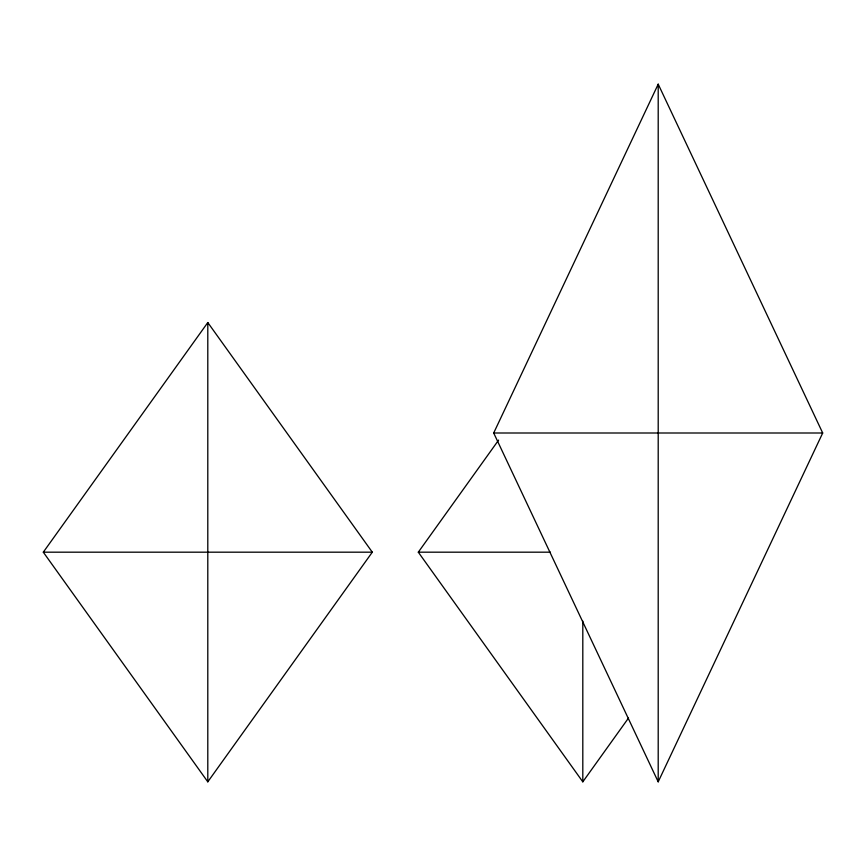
<?xml version="1.0" encoding="UTF-8"?>
<svg xmlns="http://www.w3.org/2000/svg" width="866" height="866" viewBox="0 0 866 866"><rect width="100%" height="100%" fill="white"/><g stroke="black" fill="none" stroke-linecap="round" stroke-linejoin="round"><path stroke-width="1.3" d="M493.696 433L658.203 84.164L822.7 433L658.203 781.836L493.696 433L822.7 433M43.3 552.183L207.797 322.542L372.304 552.183L207.797 781.836L43.3 552.183L372.304 552.183M628.456 718.109L582.807 781.836L418.31 552.183L498.589 440.112M418.31 552.183L550.451 552.183M658.203 84.164L658.203 781.836M582.807 621.084L582.807 781.836M207.797 322.542L207.797 781.836"/></g></svg>
